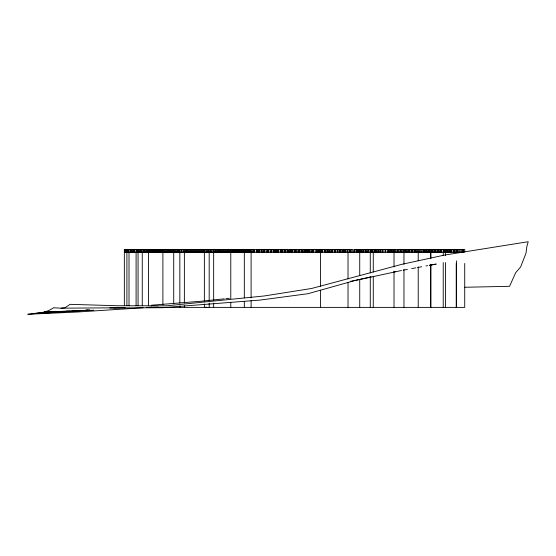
<?xml version="1.0" encoding="UTF-8"?>
<svg xmlns="http://www.w3.org/2000/svg" width="556" height="556" viewBox="0 0 556 556"><rect width="100%" height="100%" fill="white"/><g stroke="black" fill="none" stroke-linecap="round" stroke-linejoin="round"><path stroke-width="0.83" d="M162.887 249.477L162.887 304.799M143.142 307.753L77.736 311.992L27.8 314.279C36.696 313.236 45.835 313.292 53.522 307.76L61.035 308.184L125.218 307.746M401.536 270.487L354.283 280.697L308.01 293.707L260.09 300.08L162.366 307.711L109.796 307.968M350.669 281.322L371.033 276.909M393.94 271.947L395.636 271.578M403.225 270.174L407.437 269.389M411.655 268.611L415.867 267.832M417.556 267.519L421.768 266.741M425.979 265.956L427.668 265.643M205.053 307.385L206.908 307.19M61.035 308.184L65.031 307.753L70.07 304.34L118.087 305.751L166.585 305.821L264.072 295.987L311.603 288.474L401.557 264.399L444.473 255.079L528.2 241.721L526.817 246.76L525.969 253.293L520.659 266.887L515.655 272.76L509.567 286.305L464.559 287.271M224.304 298.829L200.466 301.289L151.42 305.209M226 298.655L229.406 298.301M85.561 310.144L88.133 309.977M35.945 313.306L44.591 312.743M48.914 312.465L53.237 312.18M57.56 311.902L61.883 311.617M66.206 311.332L69.667 311.11M74.852 310.769L78.313 310.547M39.782 313.382L83.873 310.505M85.603 310.394L89.926 310.109L85.603 310.297M146.603 307.531L151.795 307.197M31.977 313.542L44.084 312.778M49.276 312.451L53.598 312.173M57.921 311.902L62.244 311.631M66.567 311.353L70.89 311.082M74.351 310.867L79.543 310.533M55.371 311.638L44.146 312.131L93.735 310.248M57.101 311.562L67.464 311.103M71.787 310.908L80.425 310.526M146.631 307.433L158.627 307.26L146.527 307.412M113.674 307.822L119.728 307.746M294.402 249.477L294.402 252.236L294.409 249.477L292.157 249.477L292.157 252.236M124.349 252.236L137.812 252.236M138.069 252.236L463.023 252.236M146.179 307.385L464.726 307.385L464.726 263.44M464.726 252.236L464.726 249.477L451.027 249.477L451.027 252.236M463.6 249.477L463.6 252.236M462.814 249.477L462.814 252.236M462.286 249.477L462.356 252.236M461.167 249.477L461.167 252.236M459.923 249.477L459.888 252.236M458.763 249.477L458.763 252.236M457.518 249.477L457.518 252.236M457.352 249.477L457.352 252.236M456.573 249.477L456.573 252.236M456.573 260.854L456.573 307.385M456.226 249.477L456.226 252.236M456.226 263.44L456.226 307.385M455.058 249.477L455.058 252.236M454.412 249.477L454.412 252.236M454.057 249.477L454.057 252.236M453.627 249.477L453.627 252.236M453.119 249.477L453.182 252.236M451.667 249.477L451.667 252.236M450.881 252.236L450.881 249.477L397.54 249.477L397.54 252.236M450.617 249.477L450.617 252.236M450.242 249.477L450.297 252.236M449.999 249.477L449.999 252.236M449.867 249.477L449.867 252.236M448.351 249.477L448.351 252.236M447.705 249.477L447.705 252.236M447.33 249.477L447.33 252.236M447.017 249.477L447.017 252.236M446.871 249.477L446.871 252.236M445.502 249.477L445.502 255.684M445.502 262.578L445.502 307.385M444.863 249.477L444.863 252.236M444.737 249.477L444.737 252.236M444.39 249.477L444.39 252.236M444.084 249.477L444.084 252.236M443.883 249.477L443.883 252.236M443.737 249.477L443.737 252.236M443.431 249.477L443.424 252.236M443.222 249.477L443.229 255.684M443.229 262.578L443.229 307.385M441.638 249.477L441.638 252.236M441.485 249.477L441.485 252.236M441.283 249.477L441.283 252.236M441.137 249.477L441.137 252.236M440.832 249.477L440.832 252.236M439.733 249.477L439.733 252.236M438.337 249.477L438.337 252.236M438.225 249.477L438.184 252.236M438.107 249.477L438.142 252.236M437.996 249.477L437.996 252.236M437.885 249.477L437.885 252.236M437.767 249.477L437.767 252.236M437.433 249.477L437.433 252.236M436.78 249.477L436.78 252.236M435.508 249.477L435.508 252.236M434.729 249.477L434.729 252.236M434.347 249.477L434.41 252.236M433.756 249.477L433.756 252.236M432.172 249.477L432.172 252.236M432.019 249.477L432.019 252.236M431.63 249.477L431.63 252.236M431.352 249.477L431.352 252.236M430.956 252.236L430.956 258.269M430.956 264.302L430.956 307.385M430.462 249.477L430.462 258.269M430.462 264.302L430.462 307.385M429.308 249.477L429.308 252.236M429.01 249.477L429.01 252.236M428.919 249.477L428.919 252.236M428.655 249.477L428.655 252.236M427.578 249.477L427.578 252.236M426.362 249.477L426.362 252.236M426.271 249.477L426.271 252.236M425.284 249.477L425.284 252.236M424.068 249.477L424.068 252.236M423.985 249.477L423.985 252.236M422.991 249.477L422.991 252.236M421.782 249.477L421.782 252.236M420.704 249.477L420.704 252.236M419.488 249.477L419.398 252.236M418.411 249.477L418.411 252.236M418.216 252.236L418.216 260.854M418.216 266.887L418.216 307.385M417.111 249.477L417.111 252.236M416.979 249.477L416.979 252.236M415.659 249.477L415.659 252.236M414.776 249.477L414.776 252.236M414.637 249.477L414.637 252.236M414.435 249.477L414.435 252.236M414.171 249.477L414.171 252.236M412.858 249.477L412.858 252.236M412.086 249.477L412.086 252.236M411.836 249.477L411.753 252.236M411.412 249.477L411.412 252.236M411.37 249.477L411.37 252.236M410.05 249.477L410.05 252.236M409.397 249.477L409.397 252.236M409.028 249.477L409.063 252.236M408.729 249.477L408.729 252.236M408.563 249.477L408.563 252.236M407.242 249.477L407.242 252.236M406.714 249.477L406.714 252.236M406.38 249.477L406.38 252.236M406.227 249.477L406.227 252.236M406.04 249.477L406.04 252.236M405.755 249.477L405.755 252.236M404.441 249.477L404.441 252.236M403.962 252.236L403.962 264.302M403.962 269.472L403.962 307.385M403.691 249.477L403.691 252.236M403.42 249.477L403.42 252.236M403.357 249.477L403.357 252.236M402.836 249.477L402.836 252.236M401.411 249.477L401.411 252.236M400.563 249.477L400.563 252.236M399.813 249.477L399.813 252.236M398.388 249.477L398.388 252.236M396.789 252.236L396.789 249.477L370.484 249.477L370.484 252.236M395.365 249.477L395.365 252.236M394.517 249.477L394.517 252.236M394.016 252.236L394.016 266.887M394.016 271.196L394.016 307.385M393.856 249.477L393.856 252.236M393.759 249.477L393.759 252.236M393.572 249.477L393.648 252.236M392.147 249.477L392.147 252.236M391.869 249.477L391.869 252.236M391.549 249.477L391.549 252.236M391.264 249.477L391.264 252.236M390.944 249.477L390.944 252.236M390.771 249.477L390.771 252.236M389.165 249.477L389.165 252.236M388.866 249.477L388.866 252.236M388.658 249.477L388.658 252.236M387.351 249.477L387.351 252.236M385.746 249.477L385.746 252.236M385.35 249.477L385.447 252.236M383.939 249.477L383.939 252.236M382.333 249.477L382.333 252.236M382.035 249.477L382.041 252.236M380.519 249.477L380.519 252.236M380.415 249.477L380.415 252.236M380.221 249.477L380.221 252.236M378.914 249.477L378.914 252.236M378.733 249.477L378.733 252.236M378.615 249.477L378.615 252.236M377.107 249.477L377.107 252.236M376.808 249.477L376.808 252.236M375.502 249.477L375.502 252.236M375.425 249.477L375.425 252.236M375.203 249.477L375.203 252.236M374.459 249.477L374.459 252.236M374.16 249.477L374.16 252.236M373.264 252.236L373.264 272.058M373.264 276.367L373.264 307.385M372.854 249.477L372.854 252.236M372.555 249.477L372.555 252.236M372.256 249.477L372.256 252.236M371.95 249.477L371.95 252.236M371.651 249.477L371.651 252.236M371.352 249.477L371.352 252.236M371.054 249.477L371.054 252.236M370.755 249.477L370.755 252.236M370.275 272.92L370.275 249.477L367.175 249.477L367.175 252.236M370.275 276.367L370.275 307.385M368.809 249.477L368.809 252.236M368.649 249.477L368.649 252.236M366.807 252.236L366.807 249.477L363.867 249.477L363.867 252.236M365.5 249.477L365.5 252.236M365.174 249.477L365.174 252.236M363.339 252.236L363.339 249.477L360.559 249.477L360.559 252.236M362.192 249.477L362.192 252.236M361.706 249.477L361.706 252.236M359.871 252.236L359.871 249.477L357.251 249.477L357.251 252.236M359.732 249.477L359.732 275.505M359.732 279.807L359.732 307.385M358.238 249.477L358.238 252.236M358.099 249.477L358.099 252.236M356.264 252.236L356.264 249.477L353.943 249.477L353.943 252.236M356.139 249.477L356.139 252.236M354.631 249.477L354.631 252.236M352.831 252.236L352.796 249.477L350.634 249.477L350.634 252.236M351.163 249.477L351.163 252.236M349.654 252.236L349.654 249.477L312.25 249.477L312.25 252.236M349.522 249.477L349.522 252.236M348.021 249.477L348.021 278.945M348.021 282.392L348.021 307.385M347.549 249.477L347.549 252.236M347.326 249.477L347.243 252.236M345.915 249.477L345.915 252.236M345.61 249.477L345.651 252.236M344.275 249.477L344.275 252.236M344.018 249.477L344.018 252.236M343.976 249.477L343.976 252.236M342.642 249.477L342.642 252.236M342.343 249.477L342.343 252.236M341.009 249.477L341.009 252.236M340.71 249.477L340.71 252.236M339.375 249.477L339.375 252.236M339.035 249.477L339.077 252.236M337.742 249.477L337.742 252.236M337.402 249.477L337.436 252.236M335.803 249.477L335.803 252.236M335.727 249.477L335.727 252.236M334.469 249.477L334.469 252.236M334.17 249.477L334.17 252.236M332.537 249.477L332.537 252.236M332.418 249.477L332.418 252.236M331.202 249.477L331.202 252.236M330.903 249.477L330.903 252.236M329.263 249.477L329.263 252.236M329.11 249.477L329.11 252.236M327.936 249.477L327.936 252.236M327.63 249.477L327.63 252.236M325.997 249.477L325.997 252.236M325.802 249.477L325.802 252.236M324.662 249.477L324.662 252.236M324.363 249.477L324.363 252.236M322.73 249.477L322.73 252.236M322.494 249.477L322.494 252.236M322.167 249.477L322.167 252.236M321.625 249.477L321.625 252.236M320.416 249.477L320.464 286.646M320.464 290.1L320.464 307.385M320.263 249.477L320.263 252.236M320.152 249.477L320.152 252.236M319.742 249.477L319.742 252.236M319.596 249.477L319.596 252.236M319.186 249.477L319.186 252.236M318.678 249.477L318.678 252.236M318.421 249.477L318.421 252.236M317.017 249.477L317.017 252.236M316.948 249.477L316.948 252.236M316.684 249.477L316.684 252.236M316.454 249.477L316.454 252.236M315.21 249.477L315.21 252.236M313.473 249.477L313.473 252.236M313.216 249.477L313.216 252.236M311.742 252.236L311.742 249.477L309.205 249.477L309.205 252.236M310.005 249.477L310.005 252.236M309.748 249.477L309.748 252.236M308.455 252.236L308.455 249.477L302.096 249.477L302.096 252.236M308.274 249.477L308.274 252.236M308.017 249.477L308.017 252.236M307.795 249.477L307.795 252.236M306.537 249.477L306.537 252.236M306.384 249.477L306.384 252.236M306.28 249.477L306.28 252.236M305.647 249.477L305.647 252.236M304.987 249.477L304.987 252.236M304.806 249.477L304.806 252.236M304.549 249.477L304.549 252.236M303.069 249.477L303.069 252.236M302.811 249.477L302.811 252.236M301.338 252.236L301.338 249.477L298.641 249.477L298.641 252.236M301.081 249.477L301.081 252.236M299.601 249.477L299.601 252.236M299.343 249.477L299.343 252.236M297.87 252.236L297.87 249.477L295.396 249.477L295.396 252.236M296.133 249.477L296.133 252.236M295.875 249.477L295.875 252.236M294.138 249.477L294.138 252.236M292.664 249.477L292.664 252.236M292.407 249.477L292.407 252.236M291.17 252.236L291.17 249.477L288.911 249.477L288.911 252.236M290.927 249.477L290.927 252.236M290.67 249.477L290.67 252.236M289.196 249.477L289.196 252.236M287.925 252.236L287.925 249.477L285.471 249.477L285.471 252.236M287.459 249.477L287.459 252.236M287.264 249.477L287.264 252.236M287.202 249.477L287.202 252.236M285.728 249.477L285.728 252.236M284.679 252.236L284.679 249.477L282.003 249.477L282.003 252.236M284.019 249.477L283.991 252.236M282.26 249.477L282.26 252.236M281.44 252.236L281.44 249.477L278.535 249.477L278.535 252.236M280.773 249.477L280.773 252.236M280.523 249.477L280.523 252.236M278.792 249.477L278.792 252.236M278.195 252.236L278.195 249.477L275.06 249.477L275.06 252.236M277.534 249.477L277.534 252.236M277.055 249.477L277.055 252.236M276.798 249.477L276.798 252.236M275.324 249.477L275.324 252.236M274.956 252.236L274.956 249.477L256.483 249.477L256.483 252.236M274.289 249.477L274.289 252.236M273.587 249.477L273.587 252.236M273.33 249.477L273.33 252.236M271.849 249.477L271.849 252.236M271.592 249.477L271.592 252.236M271.043 249.477L271.043 252.236M270.119 249.477L270.119 252.236M268.381 249.477L268.381 252.236M268.124 249.477L268.124 252.236M267.804 249.477L267.804 252.236M266.651 249.477L266.651 252.236M264.913 249.477L264.913 252.236M264.656 249.477L264.656 252.236M264.559 249.477L264.559 252.236M263.183 249.477L263.183 252.236M262.967 249.477L262.925 252.236M261.445 249.477L261.445 252.236M261.32 249.477L261.32 252.236M261.188 249.477L261.188 252.236M259.715 249.477L259.721 252.236M259.457 249.477L259.457 252.236M258.074 249.477L258.074 252.236M257.977 249.477L257.977 252.236M257.72 249.477L257.72 252.236M256.246 252.236L256.246 249.477L253.237 249.477L253.237 252.236M254.509 249.477L254.509 252.236M254.252 249.477L254.252 252.236M252.848 252.236L252.848 249.477L136.324 249.477L136.324 252.236M251.11 249.477L251.11 297.905M251.11 300.49L251.11 307.385M250.853 249.477L250.853 252.236M250.422 249.477L250.422 252.236M250.165 249.477L250.165 252.236M249.908 249.477L249.908 252.236M249.651 249.477L249.651 252.236M249.394 249.477L249.394 252.236M249.137 249.477L249.137 252.236M248.88 249.477L248.88 252.236M248.622 249.477L248.622 252.236M248.365 249.477L248.365 252.236M248.115 249.477L248.115 252.236M247.858 249.477L247.858 252.236M247.601 249.477L247.601 252.236M247.344 249.477L247.344 252.236M247.086 249.477L247.086 252.236M246.829 249.477L246.829 252.236M246.572 249.477L246.572 252.236M246.315 249.477L246.315 252.236M246.058 249.477L246.058 252.236M245.801 249.477L245.801 252.236M245.543 249.477L245.543 252.236M245.286 249.477L245.286 252.236M245.036 249.477L245.036 252.236M244.779 249.477L244.779 252.236M244.522 249.477L244.522 252.236M244.32 249.477L244.32 297.905M244.32 301.352L244.32 307.385M243.841 249.477L243.841 252.236M243.382 249.477L243.382 252.236M242.902 249.477L242.902 252.236M242.43 249.477L242.43 252.236M241.95 249.477L241.95 252.236M241.478 249.477L241.478 252.236M240.998 249.477L240.998 252.236M240.519 249.477L240.519 252.236M240.046 249.477L240.046 252.236M239.566 249.477L239.566 252.236M239.094 249.477L239.094 252.236M238.614 249.477L238.614 252.236M238.142 249.477L238.142 252.236M237.662 249.477L237.662 252.236M237.19 249.477L237.19 252.236M236.71 249.477L236.71 252.236M236.237 249.477L236.237 252.236M235.758 249.477L235.758 252.236M235.285 249.477L235.285 252.236M234.806 249.477L234.806 252.236M234.333 249.477L234.333 252.236M233.854 249.477L233.854 252.236M233.381 249.477L233.381 252.236M232.901 249.477L232.901 252.236M232.429 249.477L232.429 252.236M231.949 249.477L231.949 252.236M231.477 249.477L231.477 252.236M231.254 249.477L231.254 252.236M230.782 249.477L230.782 298.767M230.782 302.214L230.782 307.385M229.767 249.477L229.767 252.236M228.884 249.477L228.884 252.236M227.995 249.477L227.995 252.236M227.105 249.477L227.105 252.236M226.222 249.477L226.222 252.236M225.333 249.477L225.333 252.236M224.45 249.477L224.45 252.236M223.561 249.477L223.561 252.236M222.678 249.477L222.678 252.236M221.788 249.477L221.788 252.236M220.906 249.477L220.906 252.236M220.016 249.477L220.016 252.236M219.133 249.477L219.133 252.236M218.758 249.477L218.758 252.236M218.244 249.477L218.244 252.236M217.361 249.477L217.361 252.236M216.472 249.477L216.472 252.236M215.582 249.477L215.582 252.236M214.699 249.477L214.699 252.236M213.664 249.477L213.664 300.49M213.664 303.076L213.664 307.385M212.781 249.477L212.823 252.236M211.419 249.477L211.419 252.236M210.578 249.477L210.578 252.236M210.536 249.477L210.536 252.236M209.181 249.477L209.181 300.49M209.181 303.076L209.181 307.385M208.75 249.477L208.75 252.236M208.291 249.477L208.291 252.236M207.353 249.477L207.353 252.236M206.464 249.477L206.464 252.236M205.254 249.477L205.254 252.236M204.552 249.477L204.552 252.236M204.365 249.477L204.365 301.352M204.365 303.937L204.365 307.385M203.67 249.477L203.67 252.236M202.78 249.477L202.78 252.236M201.897 249.477L201.897 252.236M201.522 249.477L201.522 252.236M201.008 249.477L201.008 252.236M200.125 249.477L200.125 252.236M199.236 249.477L199.236 252.236M198.346 249.477L198.346 252.236M197.463 249.477L197.463 252.236M196.574 249.477L196.574 252.236M195.691 249.477L195.691 252.236M194.802 249.477L194.802 252.236M193.919 249.477L193.919 252.236M193.029 249.477L193.029 252.236M192.147 249.477L192.147 252.236M191.257 249.477L191.257 252.236M190.374 249.477L190.374 252.236M189.485 249.477L189.485 252.236M188.602 249.477L188.602 252.236M187.713 249.477L187.713 252.236M186.83 249.477L186.83 252.236M186.128 249.477L186.128 252.236M185.238 249.477L185.238 252.236M184.37 249.477L184.37 303.076M184.37 305.661L184.37 307.385M183.501 249.477L183.48 252.236M182.104 249.477L182.104 252.236M179.838 249.477L179.838 303.076M179.838 305.661L179.838 307.385M178.949 249.477L178.949 252.236M178.226 249.477L178.226 252.236M177.336 249.477L177.336 252.236M176.335 249.477L176.335 252.236M175.446 249.477L175.446 252.236M174.598 249.477L174.598 252.236M173.715 249.477L173.715 303.937M173.528 249.477L173.528 252.236M172.638 249.477L172.638 252.236M171.755 249.477L171.755 252.236M170.866 249.477L170.866 252.236M169.983 249.477L169.983 252.236M169.094 249.477L169.094 252.236M168.725 249.477L168.725 252.236M168.211 249.477L168.211 252.236M167.321 249.477L167.321 252.236M166.432 249.477L166.432 252.236M165.549 249.477L165.549 252.236M164.659 249.477L164.659 252.236M163.777 249.477L163.777 252.236M162.213 249.477L162.213 252.236M161.539 249.477L161.539 252.236M160.865 249.477L160.865 252.236M160.191 249.477L160.191 252.236M159.516 249.477L159.516 252.236M158.842 249.477L158.842 252.236M158.168 249.477L158.168 252.236M157.494 249.477L157.494 252.236M156.82 249.477L156.82 252.236M156.146 249.477L156.146 252.236M155.471 249.477L155.471 252.236M154.797 249.477L154.797 252.236M154.116 249.477L154.116 252.236M153.442 249.477L153.442 252.236M152.768 249.477L152.768 252.236M152.094 249.477L152.094 252.236M151.42 249.477L151.42 252.236M150.745 249.477L150.745 252.236M150.071 249.477L150.071 252.236M149.397 249.477L149.397 252.236M148.584 249.477L148.584 305.661M147.91 249.477L147.91 252.236M146.923 249.477L146.853 252.236L146.791 249.477M146.631 249.477L146.631 252.236M145.29 249.477L145.29 252.236M144.435 249.477L144.435 252.236M144.073 249.477L144.073 252.236M143.754 249.477L143.754 252.236M142.253 249.477L142.253 305.661M141.578 249.477L141.578 252.236M140.578 249.477L140.578 252.236M140.251 249.477L140.251 252.236M139.904 249.477L139.904 252.236M138.743 249.477L138.743 252.236M138.069 249.477L138.069 305.661M137.7 249.477L137.7 252.236M137.485 249.477L137.485 252.236M137.124 249.477L137.124 252.236M136.901 249.477L136.901 252.236M136.547 249.477L136.547 252.236M136.095 305.661L136.095 249.477L124.349 249.477L124.349 305.661M134.489 249.477L134.489 252.236M134.128 249.477L134.198 252.236M133.801 249.477L133.801 252.236M133.579 249.477L133.579 252.236M133.364 249.477L133.364 252.236M133.141 249.477L133.141 252.236M132.849 249.477L132.849 252.236M131.244 249.477L131.244 252.236M130.952 249.477L130.952 252.236M130.625 249.477L130.625 252.236M130.5 249.477L130.5 252.236M129.02 249.477L129.02 305.661M128.728 249.477L128.728 252.236M128.436 249.477L128.436 252.236M128.144 249.477L128.144 252.236M127.915 249.477L127.915 252.236M127.63 249.477L127.63 252.236M127.185 249.477L127.185 252.236M126.99 249.477L126.99 252.236M126.893 249.477L126.893 305.661M126.768 249.477L126.768 252.236M126.546 249.477L126.546 252.236M126.33 249.477L126.33 252.236M126.108 249.477L126.108 252.236M125.892 249.477L125.892 252.236M125.67 249.477L125.67 252.236M125.447 249.477L125.447 252.236M125.232 249.477L125.232 252.236M125.01 249.477L125.01 252.236M124.787 249.477L124.787 252.236M124.572 249.477L124.572 252.236M436.099 264.086L429.329 265.337L436.099 264.086M440.387 252.236L440.387 249.477L440.324 252.236M435.188 252.236L435.188 249.477L435.119 252.236M181.235 252.236L181.235 249.477L181.214 252.236M144.657 252.236L144.657 249.477L144.616 252.236"/></g></svg>
